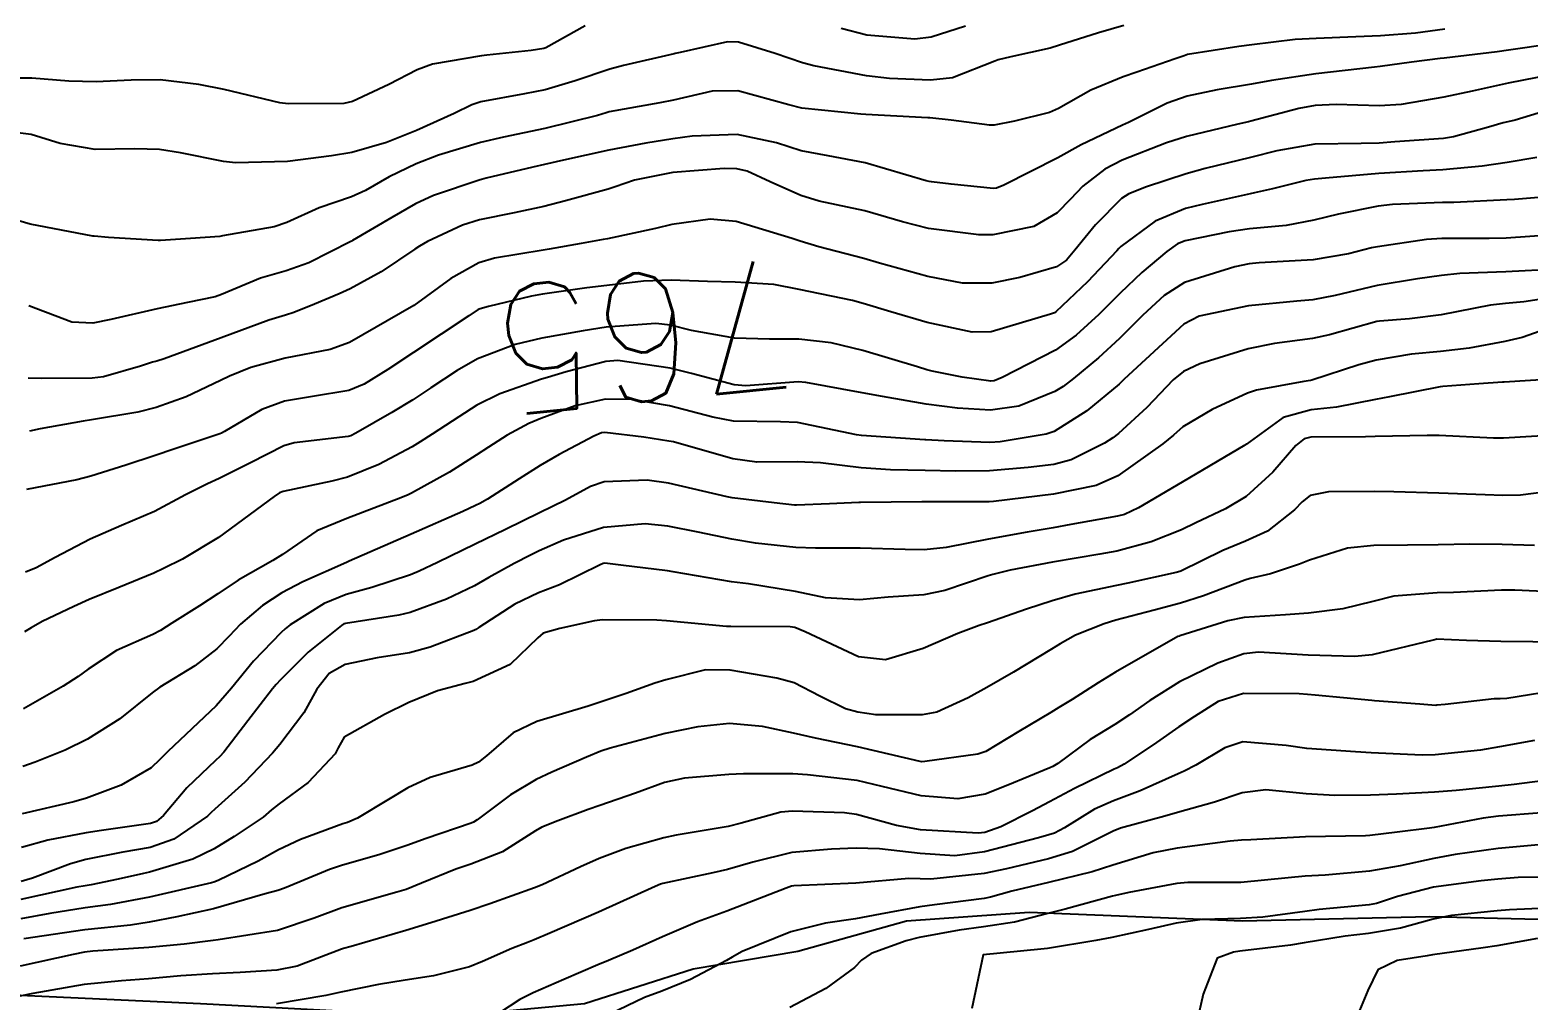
# Model space of a CAD drawing. Header units: metres. Extents: x 318500 to 325275, y 7408834 to 7428799.
# Drawn here: x 323389.13 to 323435.82, y 7421040.05 to 7421070.29 of the extents above; entities that cross this region are included whole.
import ezdxf
from ezdxf.enums import TextEntityAlignment as Align

# ---------------------------------------------------------------- set-up
doc = ezdxf.new("R2010")
doc.units = ezdxf.units.M
doc.header["$MEASUREMENT"] = 0
for name, color, linetype in [('Cotas', 45, 'Continuous'), ('Curvas de Nivel 1m', 11, 'Continuous'), ('Curvas de Nivel 5m', 15, 'Continuous'), ('Vias Primárias', 230, 'Continuous'), ('Vias Secundárias', 230, 'Continuous')]:
    doc.layers.add(name, color=color, linetype=linetype)
doc.styles.add('Style-STANDARD', font='STANDARD.shx')

msp = doc.modelspace()

# ---------------------------------------------------------------- linework, layer by layer
at = {"layer": 'Curvas de Nivel 1m', "flags": 128}
for points, elevation in [([(323406.432, 7421070.422), (323405.211, 7421069.736), (323405.152, 7421069.709), (323404.749, 7421069.655), (323403.37, 7421069.506), (323403.207, 7421069.488), (323401.676, 7421069.22), (323401.2, 7421069.045), (323400.32, 7421068.586), (323399.185, 7421068.062), (323398.918, 7421067.999), (323397.184, 7421067.984), (323396.922, 7421068.016), (323395.19, 7421068.432), (323394.396, 7421068.588), (323393.194, 7421068.735), (323392.288, 7421068.725), (323391.193, 7421068.671), (323390.341, 7421068.695), (323389.194, 7421068.79), (323388.281, 7421068.787)], 771), ([(323433.226, 7421070.31), (323432.316, 7421070.192), (323431.222, 7421070.103), (323430.457, 7421070.076), (323429.22, 7421070.026), (323428.567, 7421069.989), (323427.217, 7421069.829), (323426.803, 7421069.77), (323425.212, 7421069.521), (323425.105, 7421069.488), (323424.824, 7421069.386), (323423.631, 7421068.976), (323423.201, 7421068.825), (323422.199, 7421068.416), (323421.186, 7421067.84), (323420.904, 7421067.714), (323419.817, 7421067.45), (323419.179, 7421067.321), (323419.037, 7421067.32), (323417.841, 7421067.48), (323417.181, 7421067.547), (323417.12, 7421067.552), (323415.182, 7421067.654), (323415.03, 7421067.664), (323413.185, 7421067.849), (323412.78, 7421067.952), (323411.192, 7421068.396), (323410.39, 7421068.38), (323409.188, 7421068.107), (323408.763, 7421068.02), (323407.182, 7421067.734), (323407.093, 7421067.71), (323406.816, 7421067.625), (323405.176, 7421067.216), (323403.888, 7421066.947), (323403.171, 7421066.783), (323401.86, 7421066.383), (323401.164, 7421066.118), (323400.329, 7421065.712), (323399.591, 7421065.286), (323399.15, 7421065.09), (323398.142, 7421064.743), (323397.138, 7421064.286), (323396.74, 7421064.152), (323395.131, 7421063.869), (323395.055, 7421063.858), (323394.139, 7421063.795), (323393.205, 7421063.733), (323393.129, 7421063.733), (323391.58, 7421063.826), (323391.13, 7421063.862), (323391.096, 7421063.865), (323389.136, 7421064.235), (323388.61, 7421064.396)], 769), ([(323418.287, 7421070.411), (323417.219, 7421070.069), (323416.712, 7421070.001), (323415.219, 7421070.128), (323414.413, 7421070.332)], 771), ([(323436.586, 7421069.863), (323435.216, 7421069.657), (323434.856, 7421069.613), (323433.212, 7421069.415), (323433.087, 7421069.396), (323432.194, 7421069.285), (323431.209, 7421069.152), (323431.037, 7421069.132), (323429.204, 7421068.928), (323427.827, 7421068.717), (323427.199, 7421068.604), (323426.136, 7421068.426), (323425.193, 7421068.223), (323424.574, 7421068.004), (323423.368, 7421067.407), (323423.179, 7421067.324), (323421.889, 7421066.707), (323421.169, 7421066.304), (323419.484, 7421065.455), (323419.259, 7421065.358), (323419.158, 7421065.344), (323417.844, 7421065.48), (323417.232, 7421065.56), (323417.161, 7421065.57), (323417.06, 7421065.592), (323415.166, 7421066.149), (323414.007, 7421066.366), (323413.17, 7421066.524), (323412.395, 7421066.775), (323411.175, 7421067.036), (323409.774, 7421066.984), (323409.173, 7421066.902), (323408.331, 7421066.762), (323407.169, 7421066.542), (323405.762, 7421066.237), (323405.164, 7421066.099), (323404.803, 7421066.014), (323403.347, 7421065.668), (323403.2, 7421065.629), (323403.159, 7421065.619), (323401.711, 7421065.132), (323401.148, 7421064.873), (323400.412, 7421064.44), (323399.18, 7421063.729), (323399.149, 7421063.71), (323399.13, 7421063.7), (323397.828, 7421063.034), (323397.116, 7421062.786), (323396.32, 7421062.554), (323395.104, 7421062.045), (323394.909, 7421061.977), (323394.042, 7421061.796), (323393.098, 7421061.603), (323391.655, 7421061.264), (323391.093, 7421061.148), (323390.44, 7421061.186), (323389.098, 7421061.688)], 768), ([(323436.957, 7421068.973), (323435.204, 7421068.627), (323434.079, 7421068.383), (323433.199, 7421068.191), (323431.87, 7421067.963), (323431.196, 7421067.927), (323429.838, 7421067.968), (323429.189, 7421067.937), (323428.68, 7421067.842), (323427.181, 7421067.447), (323427.104, 7421067.428), (323426.775, 7421067.356), (323425.176, 7421066.974), (323424.557, 7421066.773), (323423.168, 7421066.231), (323422.631, 7421065.95), (323421.946, 7421065.422), (323421.56, 7421065.02), (323421.147, 7421064.592), (323420.414, 7421064.168), (323419.137, 7421063.907), (323418.701, 7421063.902), (323417.139, 7421064.107), (323416.328, 7421064.312), (323415.147, 7421064.649), (323413.733, 7421064.95), (323413.154, 7421065.126), (323412.206, 7421065.554), (323411.487, 7421065.889), (323411.164, 7421065.965), (323410.769, 7421065.969), (323409.163, 7421065.85), (323407.972, 7421065.608), (323407.374, 7421065.4), (323407.156, 7421065.327), (323405.827, 7421064.963), (323405.147, 7421064.793), (323404.218, 7421064.586), (323403.14, 7421064.369), (323402.611, 7421064.204), (323401.517, 7421063.694), (323401.272, 7421063.554), (323401.126, 7421063.457), (323400.083, 7421062.748), (323399.107, 7421062.219), (323398.771, 7421062.068), (323398.005, 7421061.741), (323397.361, 7421061.484), (323397.097, 7421061.402), (323396.581, 7421061.244), (323395.089, 7421060.69), (323393.313, 7421060.037), (323393.082, 7421059.971), (323392.955, 7421059.937), (323392.582, 7421059.815), (323391.423, 7421059.478), (323391.074, 7421059.436), (323389.505, 7421059.422), (323389.074, 7421059.436)], 767), ([(323437.198, 7421068.021), (323435.42, 7421067.474), (323435.192, 7421067.43), (323435.047, 7421067.396), (323434.588, 7421067.256), (323433.493, 7421066.959), (323433.185, 7421066.911), (323431.672, 7421066.803), (323431.182, 7421066.766), (323430.624, 7421066.75), (323429.174, 7421066.73), (323427.993, 7421066.521), (323427.17, 7421066.311), (323425.763, 7421065.968), (323425.164, 7421065.802), (323423.928, 7421065.398), (323423.379, 7421065.185), (323423.154, 7421065.035), (323422.341, 7421064.219), (323421.699, 7421063.424), (323421.432, 7421063.12), (323421.122, 7421062.912), (323419.986, 7421062.578), (323419.114, 7421062.396), (323418.191, 7421062.396), (323417.117, 7421062.607), (323415.605, 7421063.023), (323415.125, 7421063.163), (323413.714, 7421063.531), (323413.132, 7421063.704), (323412.889, 7421063.789), (323411.141, 7421064.324), (323410.327, 7421064.393), (323409.139, 7421064.222), (323408.632, 7421064.103), (323407.132, 7421063.782), (323406.997, 7421063.757), (323406.316, 7421063.632), (323405.316, 7421063.458), (323405.127, 7421063.43), (323403.61, 7421063.178), (323403.12, 7421063.029), (323402.249, 7421062.547), (323401.1, 7421061.7), (323399.088, 7421060.55), (323398.487, 7421060.335), (323397.083, 7421060.057), (323396.019, 7421059.766), (323395.352, 7421059.5), (323395.074, 7421059.362), (323394.006, 7421058.856), (323393.061, 7421058.525), (323392.493, 7421058.381), (323391.055, 7421058.137), (323390.79, 7421058.098), (323389.448, 7421057.854), (323389.123, 7421057.785)], 766), ([(323437.159, 7421065.152), (323435.395, 7421065.007), (323435.156, 7421064.993), (323433.506, 7421064.915), (323433.155, 7421064.908), (323431.601, 7421064.846), (323431.152, 7421064.794), (323429.918, 7421064.549), (323429.145, 7421064.357), (323428.283, 7421064.198), (323427.141, 7421064.089), (323426.502, 7421063.997), (323425.135, 7421063.716), (323424.896, 7421063.621), (323424.568, 7421063.388), (323423.788, 7421062.732), (323423.11, 7421062.089), (323422.771, 7421061.747), (323422.44, 7421061.417), (323421.743, 7421060.774), (323421.089, 7421060.31), (323419.431, 7421059.455), (323419.185, 7421059.352), (323419.078, 7421059.34), (323418.187, 7421059.473), (323417.252, 7421059.657), (323417.082, 7421059.699), (323416.79, 7421059.786), (323415.088, 7421060.304), (323414.104, 7421060.539), (323413.091, 7421060.651), (323412.185, 7421060.648), (323411.091, 7421060.687), (323409.751, 7421060.926), (323409.095, 7421061.089), (323408.64, 7421061.142), (323407.094, 7421061.026), (323406.373, 7421060.911), (323405.09, 7421060.684), (323404.256, 7421060.49), (323403.084, 7421060.045), (323402.445, 7421059.68), (323401.631, 7421059.132), (323401.066, 7421058.764), (323400.407, 7421058.363), (323399.293, 7421057.726), (323399.136, 7421057.641), (323399.048, 7421057.615), (323397.368, 7421057.424), (323397.044, 7421057.332), (323396.002, 7421056.799), (323395.028, 7421056.306), (323394.666, 7421056.145), (323393.983, 7421055.796), (323393.015, 7421055.282), (323391.989, 7421054.841), (323391.006, 7421054.42), (323389.923, 7421053.846), (323389.329, 7421053.521), (323388.993, 7421053.391)], 764), ([(323436.472, 7421063.898), (323435.138, 7421063.802), (323434.607, 7421063.786), (323433.138, 7421063.786), (323432.655, 7421063.76), (323431.134, 7421063.536), (323430.939, 7421063.497), (323430.224, 7421063.314), (323429.128, 7421063.123), (323427.442, 7421063.031), (323427.127, 7421063.005), (323426.679, 7421062.912), (323425.116, 7421062.418), (323424.484, 7421062.015), (323423.821, 7421061.399), (323423.093, 7421060.676), (323422.434, 7421060.069), (323421.65, 7421059.424), (323421.329, 7421059.174), (323421.074, 7421059.018), (323419.948, 7421058.566), (323419.065, 7421058.442), (323418.041, 7421058.5), (323417.067, 7421058.629), (323415.706, 7421058.868), (323415.072, 7421058.978), (323413.313, 7421059.3), (323413.077, 7421059.32), (323411.44, 7421059.2), (323411.075, 7421059.227), (323409.748, 7421059.583), (323409.082, 7421059.752), (323407.455, 7421059.986), (323407.083, 7421059.956), (323405.847, 7421059.639), (323405.264, 7421059.46), (323405.076, 7421059.403), (323403.778, 7421058.954), (323403.064, 7421058.594), (323402.503, 7421058.233), (323401.67, 7421057.691), (323401.293, 7421057.449), (323401.044, 7421057.302), (323400.005, 7421056.746), (323399.029, 7421056.347), (323398.539, 7421056.224), (323397.022, 7421055.905), (323396.912, 7421055.861), (323396.741, 7421055.754), (323395.007, 7421054.467), (323393.891, 7421053.797), (323393.297, 7421053.504), (323392.993, 7421053.358), (323391.899, 7421052.908), (323390.981, 7421052.538), (323390.497, 7421052.317), (323389.517, 7421051.852), (323389.167, 7421051.657), (323388.965, 7421051.533)], 763), ([(323436.74, 7421062.839), (323435.125, 7421062.755), (323433.691, 7421062.697), (323433.124, 7421062.637), (323432.373, 7421062.532), (323431.12, 7421062.324), (323429.815, 7421062.017), (323429.115, 7421061.878), (323428.617, 7421061.833), (323427.113, 7421061.688), (323425.567, 7421061.373), (323425.097, 7421061.121), (323423.235, 7421059.408), (323423.157, 7421059.33), (323423.078, 7421059.255), (323422.066, 7421058.419), (323421.055, 7421057.774), (323420.8, 7421057.687), (323419.367, 7421057.455), (323419.05, 7421057.437), (323417.621, 7421057.481), (323417.05, 7421057.515), (323417.026, 7421057.515), (323415.052, 7421057.65), (323414.889, 7421057.676), (323413.058, 7421058.051), (323412.525, 7421058.081), (323411.058, 7421058.102), (323410.41, 7421058.226), (323409.065, 7421058.575), (323407.899, 7421058.777), (323407.068, 7421058.787), (323406.122, 7421058.577), (323405.058, 7421058.184), (323404.684, 7421058.025), (323404.008, 7421057.66), (323403.419, 7421057.291), (323403.041, 7421057.037), (323402.21, 7421056.505), (323401.022, 7421055.856), (323400.919, 7421055.804), (323400.696, 7421055.705), (323399.013, 7421055.065), (323398.074, 7421054.674), (323397.002, 7421053.941), (323396.707, 7421053.754), (323395.624, 7421053.137), (323394.984, 7421052.711), (323394.421, 7421052.346), (323393.556, 7421051.801), (323393.201, 7421051.572), (323392.965, 7421051.453), (323391.832, 7421050.946), (323390.948, 7421050.371), (323390.64, 7421050.139), (323390.17, 7421049.842), (323388.933, 7421049.134)], 762), ([(323437.118, 7421062.03), (323435.689, 7421061.814), (323435.115, 7421061.765), (323434.654, 7421061.715), (323433.111, 7421061.411), (323432.131, 7421061.285), (323431.194, 7421061.213), (323431.109, 7421061.201), (323429.637, 7421060.787), (323429.1, 7421060.671), (323427.919, 7421060.521), (323427.095, 7421060.351), (323425.597, 7421059.882), (323425.083, 7421059.649), (323424.762, 7421059.385), (323423.938, 7421058.525), (323423.055, 7421057.714), (323422.884, 7421057.581), (323422.623, 7421057.414), (323421.58, 7421056.889), (323421.043, 7421056.749), (323420.247, 7421056.65), (323419.036, 7421056.549), (323417.978, 7421056.534), (323417.036, 7421056.558), (323415.955, 7421056.582), (323415.037, 7421056.646), (323413.774, 7421056.794), (323413.039, 7421056.828), (323411.783, 7421056.815), (323411.04, 7421056.92), (323409.187, 7421057.449), (323409.048, 7421057.479), (323408.269, 7421057.602), (323407.052, 7421057.742), (323406.942, 7421057.731), (323406.707, 7421057.625), (323405.624, 7421057.058), (323405.036, 7421056.717), (323404.382, 7421056.304), (323403.395, 7421055.666), (323403.155, 7421055.532), (323403.018, 7421055.465), (323402.621, 7421055.281), (323401.009, 7421054.57), (323399.085, 7421053.729), (323399.023, 7421053.706), (323399, 7421053.697), (323397.642, 7421053.092), (323396.985, 7421052.745), (323396.381, 7421052.357), (323395.69, 7421051.769), (323395.343, 7421051.396), (323394.958, 7421050.997), (323394.266, 7421050.474), (323393.183, 7421049.806), (323392.938, 7421049.63), (323391.933, 7421048.816), (323390.924, 7421048.181), (323390.228, 7421047.84), (323389.298, 7421047.471), (323388.912, 7421047.331)], 761), ([(323436.882, 7421059.424), (323435.081, 7421059.309), (323435.023, 7421059.308), (323434.292, 7421059.258), (323433.169, 7421059.179), (323433.078, 7421059.165), (323431.508, 7421058.859), (323431.072, 7421058.772), (323429.853, 7421058.534), (323429.067, 7421058.449), (323428.187, 7421058.215), (323427.051, 7421057.385), (323427.029, 7421057.371), (323426.995, 7421057.351), (323425.038, 7421056.199), (323423.683, 7421055.4), (323423.241, 7421055.193), (323423.026, 7421055.133), (323421.575, 7421054.872), (323421.02, 7421054.777), (323420.212, 7421054.636), (323419.01, 7421054.42), (323417.691, 7421054.164), (323417.006, 7421054.09), (323416.407, 7421054.095), (323415.006, 7421054.139), (323413.618, 7421054.143), (323413.006, 7421054.16), (323411.745, 7421054.296), (323411.008, 7421054.415), (323409.954, 7421054.637), (323409.012, 7421054.823), (323408.305, 7421054.893), (323407.012, 7421054.784), (323405.756, 7421054.387), (323405.004, 7421054.051), (323404.732, 7421053.923), (323404.225, 7421053.658), (323403.435, 7421053.224), (323402.989, 7421052.967), (323402.115, 7421052.551), (323400.977, 7421052.136), (323400.628, 7421052.053), (323398.971, 7421051.796), (323398.919, 7421051.782), (323398.847, 7421051.731), (323397.804, 7421050.895), (323396.944, 7421050.039), (323396.806, 7421049.888), (323396.695, 7421049.754), (323395.922, 7421048.757), (323395.171, 7421047.776), (323395.053, 7421047.643), (323394.916, 7421047.522), (323394.024, 7421046.672), (323393.296, 7421045.804), (323393.075, 7421045.62), (323392.886, 7421045.562), (323391.364, 7421045.344), (323390.882, 7421045.271), (323389.686, 7421045.04), (323388.874, 7421044.808)], 759), ([(323436.627, 7421057.656), (323435.055, 7421057.564), (323434.74, 7421057.568), (323433.056, 7421057.653), (323432.677, 7421057.654), (323431.055, 7421057.615), (323430.753, 7421057.606), (323429.054, 7421057.594), (323428.841, 7421057.544), (323428.584, 7421057.335), (323427.872, 7421056.512), (323427.034, 7421055.754), (323426.396, 7421055.36), (323425.47, 7421054.926), (323425.02, 7421054.715), (323424.072, 7421054.336), (323423.01, 7421054.047), (323422.473, 7421053.951), (323421.004, 7421053.706), (323419.677, 7421053.45), (323419.139, 7421053.317), (323418.997, 7421053.273), (323417.647, 7421052.823), (323416.988, 7421052.688), (323415.878, 7421052.61), (323414.985, 7421052.532), (323413.922, 7421052.589), (323412.989, 7421052.79), (323411.526, 7421053.027), (323410.993, 7421053.094), (323409.179, 7421053.406), (323408.998, 7421053.437), (323407.546, 7421053.612), (323407.049, 7421053.668), (323407, 7421053.662), (323406.9, 7421053.621), (323405.634, 7421052.997), (323404.986, 7421052.749), (323404.243, 7421052.396), (323403.122, 7421051.668), (323403.032, 7421051.606), (323402.968, 7421051.568), (323401.602, 7421051.048), (323400.958, 7421050.876), (323399.951, 7421050.719), (323398.952, 7421050.516), (323398.454, 7421050.228), (323398.072, 7421049.739), (323397.667, 7421049.008), (323396.923, 7421048.016), (323396.69, 7421047.753), (323395.831, 7421046.842), (323394.893, 7421046.005), (323394.777, 7421045.897), (323394.661, 7421045.783), (323393.613, 7421045.065), (323392.875, 7421044.813), (323392.031, 7421044.66), (323390.869, 7421044.432), (323390.399, 7421044.305), (323389.208, 7421043.855), (323388.859, 7421043.752)], 758), ([(323437.038, 7421055.978), (323435.589, 7421055.795), (323435.035, 7421055.782), (323434.49, 7421055.801), (323433.036, 7421055.848), (323431.639, 7421055.894), (323431.036, 7421055.904), (323429.605, 7421055.891), (323429.035, 7421055.781), (323428.778, 7421055.587), (323428.538, 7421055.335), (323427.699, 7421054.664), (323427.015, 7421054.352), (323426.306, 7421054.065), (323425.001, 7421053.422), (323424.972, 7421053.409), (323424.854, 7421053.382), (323423.351, 7421053.048), (323422.993, 7421052.975), (323421.71, 7421052.702), (323420.986, 7421052.499), (323420.187, 7421052.236), (323418.975, 7421051.814), (323418.714, 7421051.724), (323418.051, 7421051.474), (323416.965, 7421051.007), (323415.8, 7421050.663), (323414.959, 7421050.753), (323413.296, 7421051.535), (323412.972, 7421051.666), (323412.823, 7421051.691), (323410.972, 7421051.694), (323410.844, 7421051.699), (323408.974, 7421051.876), (323408.672, 7421051.897), (323406.974, 7421051.906), (323406.728, 7421051.869), (323405.65, 7421051.64), (323405.125, 7421051.49), (323404.965, 7421051.348), (323404.101, 7421050.511), (323402.945, 7421049.982), (323402.698, 7421049.92), (323401.835, 7421049.687), (323400.936, 7421049.328), (323400.181, 7421048.959), (323398.925, 7421048.246), (323398.738, 7421047.916), (323398.641, 7421047.733), (323397.808, 7421046.839), (323396.896, 7421046.169), (323396.663, 7421045.984), (323396.396, 7421045.757), (323395.496, 7421045.155), (323394.875, 7421044.772), (323394.212, 7421044.447), (323392.863, 7421044.041), (323392.676, 7421043.999), (323391.877, 7421043.82), (323391.04, 7421043.647), (323390.858, 7421043.617), (323390.595, 7421043.572), (323388.853, 7421043.186)], 757), ([(323436.024, 7421054.226), (323435.015, 7421054.253), (323434.012, 7421054.263), (323433.015, 7421054.242), (323432.063, 7421054.235), (323431.014, 7421054.218), (323430.19, 7421054.134), (323429.007, 7421053.766), (323428.701, 7421053.636), (323427.793, 7421053.342), (323427.156, 7421053.191), (323426.997, 7421053.144), (323425.708, 7421052.651), (323424.986, 7421052.423), (323424.164, 7421052.211), (323422.977, 7421051.891), (323422.61, 7421051.78), (323421.716, 7421051.423), (323421.236, 7421051.158), (323420.966, 7421050.987), (323419.787, 7421050.276), (323418.953, 7421049.791), (323418.373, 7421049.469), (323417.397, 7421049.029), (323416.942, 7421048.939), (323415.49, 7421048.949), (323414.935, 7421049.023), (323414.552, 7421049.132), (323413.751, 7421049.528), (323412.946, 7421049.938), (323412.412, 7421050.084), (323410.951, 7421050.333), (323410.188, 7421050.342), (323408.947, 7421050.031), (323408.612, 7421049.928), (323407.716, 7421049.608), (323406.937, 7421049.347), (323406.528, 7421049.218), (323404.931, 7421048.739), (323404.197, 7421048.388), (323403.356, 7421047.666), (323403.113, 7421047.472), (323402.916, 7421047.379), (323401.61, 7421046.989), (323400.905, 7421046.671), (323400.302, 7421046.306), (323399.343, 7421045.723), (323399.027, 7421045.589), (323398.887, 7421045.546), (323397.566, 7421045.057), (323396.875, 7421044.734), (323396.242, 7421044.387), (323394.997, 7421043.778), (323394.86, 7421043.731), (323394.788, 7421043.71), (323392.855, 7421043.264), (323391.638, 7421043.037), (323390.851, 7421042.932), (323389.754, 7421042.751), (323388.847, 7421042.585)], 756), ([(323436.97, 7421051.205), (323434.97, 7421051.227), (323433.899, 7421051.261), (323432.97, 7421051.299), (323432.945, 7421051.295), (323432.861, 7421051.272), (323430.965, 7421050.81), (323430.423, 7421050.767), (323428.965, 7421050.809), (323427.417, 7421050.894), (323426.965, 7421050.845), (323426.157, 7421050.557), (323424.956, 7421049.973), (323424.03, 7421049.394), (323423.404, 7421048.942), (323422.939, 7421048.644), (323422.175, 7421048.174), (323421.164, 7421047.428), (323421.013, 7421047.334), (323420.918, 7421047.291), (323419.607, 7421046.752), (323418.905, 7421046.471), (323418.047, 7421046.329), (323416.904, 7421046.423), (323415.696, 7421046.715), (323414.911, 7421046.901), (323413.368, 7421047.078), (323412.913, 7421047.104), (323411.367, 7421047.11), (323410.913, 7421047.083), (323409.529, 7421046.965), (323408.909, 7421046.834), (323408.001, 7421046.506), (323406.898, 7421046.121), (323406.529, 7421045.992), (323405.586, 7421045.64), (323405.086, 7421045.448), (323404.885, 7421045.328), (323403.858, 7421044.678), (323402.869, 7421044.292), (323402.409, 7421044.135), (323401.339, 7421043.693), (323400.858, 7421043.502), (323400.568, 7421043.415), (323398.852, 7421042.927), (323397.985, 7421042.602), (323396.845, 7421042.22), (323394.993, 7421041.929), (323394.841, 7421041.911), (323393.938, 7421041.794), (323392.838, 7421041.69), (323391.09, 7421041.574), (323390.836, 7421041.546), (323390.479, 7421041.479), (323388.829, 7421041.11)], 754), ([(323436.955, 7421049.749), (323435.163, 7421049.458), (323434.952, 7421049.445), (323434.765, 7421049.438), (323433.234, 7421049.267), (323432.977, 7421049.242), (323432.95, 7421049.24), (323432.448, 7421049.278), (323431.033, 7421049.381), (323430.951, 7421049.389), (323429.186, 7421049.56), (323428.952, 7421049.576), (323428.691, 7421049.594), (323426.953, 7421049.611), (323426.167, 7421049.362), (323425.423, 7421048.892), (323424.938, 7421048.57), (323424.237, 7421048.084), (323423.236, 7421047.405), (323423.03, 7421047.296), (323422.918, 7421047.247), (323421.682, 7421046.649), (323420.902, 7421046.234), (323420.38, 7421045.955), (323419.387, 7421045.453), (323418.888, 7421045.279), (323418.679, 7421045.254), (323416.889, 7421045.363), (323416.137, 7421045.498), (323414.895, 7421045.835), (323414.519, 7421045.892), (323412.896, 7421045.946), (323412.529, 7421045.912), (323411.302, 7421045.564), (323410.888, 7421045.46), (323409.276, 7421045.195), (323408.883, 7421045.114), (323407.703, 7421044.783), (323406.873, 7421044.465), (323406.29, 7421044.208), (323405.096, 7421043.646), (323404.859, 7421043.55), (323403.463, 7421043.054), (323402.852, 7421042.849), (323401.623, 7421042.464), (323400.845, 7421042.217), (323399.141, 7421041.725), (323398.904, 7421041.664), (323398.839, 7421041.64), (323397.463, 7421041.111), (323396.828, 7421040.983), (323395.686, 7421040.909), (323394.826, 7421040.868), (323393.836, 7421040.806), (323392.824, 7421040.72), (323391.983, 7421040.658), (323390.821, 7421040.538), (323389.225, 7421040.263), (323388.815, 7421040.176)], 753), ([(323436.021, 7421048.147), (323434.93, 7421047.942), (323434.337, 7421047.848), (323432.926, 7421047.696), (323432.518, 7421047.685), (323430.927, 7421047.762), (323430.444, 7421047.79), (323428.928, 7421047.892), (323428.278, 7421047.989), (323426.931, 7421048.101), (323426.374, 7421047.912), (323425.465, 7421047.372), (323425.102, 7421047.192), (323424.916, 7421047.106), (323423.732, 7421046.574), (323422.903, 7421046.268), (323422.311, 7421046.003), (323421.375, 7421045.425), (323421.063, 7421045.254), (323420.888, 7421045.2), (323420.567, 7421045.115), (323418.882, 7421044.671), (323417.959, 7421044.552), (323416.881, 7421044.617), (323415.614, 7421044.771), (323414.883, 7421044.786), (323414.118, 7421044.757), (323412.881, 7421044.658), (323411.663, 7421044.349), (323410.868, 7421044.125), (323410.418, 7421044.024), (323408.861, 7421043.689), (323408.786, 7421043.666), (323408.617, 7421043.594), (323406.852, 7421042.795), (323405.339, 7421042.137), (323404.843, 7421041.932), (323404.643, 7421041.851), (323404.151, 7421041.657), (323403.241, 7421041.259), (323402.831, 7421041.088), (323401.71, 7421040.804), (323400.825, 7421040.674), (323400, 7421040.534), (323398.818, 7421040.297), (323398.355, 7421040.196), (323396.813, 7421039.934)], 752), ([(323436.916, 7421046.973), (323435.386, 7421046.77), (323434.912, 7421046.724), (323433.583, 7421046.59), (323432.909, 7421046.529), (323431.725, 7421046.471), (323430.907, 7421046.438), (323429.798, 7421046.426), (323428.907, 7421046.482), (323427.647, 7421046.604), (323426.907, 7421046.514), (323426.047, 7421046.219), (323424.898, 7421045.895), (323424.498, 7421045.784), (323423.117, 7421045.407), (323422.889, 7421045.317), (323421.62, 7421044.685), (323420.88, 7421044.453), (323419.569, 7421044.141), (323418.875, 7421043.997), (323417.205, 7421043.817), (323416.873, 7421043.828), (323416.523, 7421043.844), (323414.872, 7421043.701), (323412.941, 7421043.61), (323412.871, 7421043.6), (323412.698, 7421043.543), (323410.853, 7421042.826), (323409.935, 7421042.494), (323408.844, 7421042.023), (323407.919, 7421041.604), (323407.164, 7421041.286), (323406.833, 7421041.152), (323405.766, 7421040.696), (323404.819, 7421040.275), (323404.398, 7421040.072), (323403.771, 7421039.66)], 751), ([(323436.601, 7421044.938), (323434.885, 7421044.775), (323433.555, 7421044.592), (323432.882, 7421044.468), (323431.831, 7421044.237), (323430.878, 7421044.073), (323429.498, 7421043.942), (323428.876, 7421043.913), (323428.346, 7421043.864), (323426.874, 7421043.72), (323425.219, 7421043.72), (323424.873, 7421043.691), (323423.377, 7421043.402), (323422.961, 7421043.316), (323422.868, 7421043.289), (323421.397, 7421042.89), (323420.86, 7421042.747), (323419.815, 7421042.486), (323418.853, 7421042.335), (323418.092, 7421042.23), (323416.848, 7421042.001), (323416.437, 7421041.903), (323415.349, 7421041.505), (323415.047, 7421041.298), (323414.833, 7421041.066), (323413.936, 7421040.41), (323412.814, 7421039.825)], 749), ([(323436.877, 7421043.895), (323435.509, 7421043.874), (323434.876, 7421043.823), (323434.364, 7421043.766), (323432.873, 7421043.569), (323431.752, 7421043.287), (323431.096, 7421043.067), (323430.866, 7421043.025), (323429.312, 7421042.875), (323428.862, 7421042.817), (323427.561, 7421042.641), (323426.859, 7421042.592), (323425.664, 7421042.561), (323424.856, 7421042.45), (323423.992, 7421042.254), (323422.849, 7421042.004), (323422.356, 7421041.906), (323420.844, 7421041.666), (323420.64, 7421041.636), (323418.84, 7421041.46), (323418.49, 7421039.79)], 748), ([(323436.866, 7421042.942), (323435.244, 7421042.865), (323434.864, 7421042.837), (323433.434, 7421042.692), (323432.86, 7421042.576), (323431.844, 7421042.297), (323430.852, 7421042.128), (323430.121, 7421042.041), (323428.848, 7421041.834), (323428.415, 7421041.766), (323426.843, 7421041.576), (323426.646, 7421041.55), (323426.131, 7421041.361), (323425.694, 7421040.238), (323425.497, 7421039.37)], 747), ([(323436.114, 7421041.969), (323434.847, 7421041.747), (323434.422, 7421041.678), (323432.843, 7421041.46), (323432.679, 7421041.436), (323431.745, 7421041.286), (323431.137, 7421040.994), (323430.826, 7421040.353), (323430.519, 7421039.6)], 746)]:
    msp.add_lwpolyline(points, dxfattribs=dict(at, elevation=elevation))
at = {"layer": 'Curvas de Nivel 5m', "flags": 128}
for points, elevation in [([(323423.225, 7421070.434), (323422.435, 7421070.205), (323421.216, 7421069.813), (323420.924, 7421069.725), (323419.703, 7421069.453), (323419.305, 7421069.362), (323419.208, 7421069.322), (323417.885, 7421068.795), (323417.199, 7421068.73), (323415.92, 7421068.782), (323415.2, 7421068.858), (323413.562, 7421069.177), (323413.206, 7421069.262), (323412.356, 7421069.553), (323411.215, 7421069.913), (323410.868, 7421069.921), (323409.4, 7421069.588), (323409.243, 7421069.556), (323409.209, 7421069.545), (323407.632, 7421069.186), (323407.202, 7421069.07), (323406.129, 7421068.704), (323405.192, 7421068.427), (323404.55, 7421068.296), (323403.186, 7421068.047), (323402.905, 7421067.954), (323402.349, 7421067.682), (323401.175, 7421067.16), (323400.241, 7421066.784), (323399.167, 7421066.474), (323398.532, 7421066.371), (323397.164, 7421066.194), (323395.535, 7421066.146), (323395.164, 7421066.19), (323393.825, 7421066.459), (323393.168, 7421066.563), (323392.403, 7421066.582), (323391.167, 7421066.565), (323390.074, 7421066.751), (323389.172, 7421067.035), (323388.43, 7421067.129)], 770), ([(323436.097, 7421066.315), (323435.174, 7421066.164), (323434.388, 7421066.042), (323433.17, 7421065.93), (323432.548, 7421065.9), (323431.168, 7421065.814), (323429.509, 7421065.668), (323429.163, 7421065.637), (323428.9, 7421065.595), (323427.861, 7421065.343), (323427.293, 7421065.213), (323427.158, 7421065.184), (323425.669, 7421064.855), (323425.15, 7421064.728), (323424.204, 7421064.335), (323423.132, 7421063.545), (323423.065, 7421063.477), (323423.006, 7421063.411), (323422.091, 7421062.445), (323421.101, 7421061.5), (323421.059, 7421061.472), (323420.94, 7421061.432), (323419.094, 7421060.879), (323418.493, 7421060.868), (323417.097, 7421061.176), (323415.96, 7421061.501), (323415.104, 7421061.766), (323414.767, 7421061.854), (323413.11, 7421062.2), (323412.312, 7421062.352), (323411.113, 7421062.43), (323410.244, 7421062.448), (323409.114, 7421062.497), (323408.256, 7421062.459), (323407.111, 7421062.329), (323406.489, 7421062.249), (323405.106, 7421062.059), (323404.764, 7421061.994), (323403.426, 7421061.667), (323403.167, 7421061.602), (323403.099, 7421061.573), (323402.807, 7421061.385), (323401.085, 7421060.235), (323400.289, 7421059.712), (323399.548, 7421059.248), (323399.07, 7421059.05), (323397.943, 7421058.865), (323397.065, 7421058.724), (323396.36, 7421058.461), (323395.195, 7421057.778), (323395.105, 7421057.724), (323395.049, 7421057.7), (323393.617, 7421057.225), (323393.038, 7421057.023), (323392.123, 7421056.729), (323391.028, 7421056.379), (323390.597, 7421056.266), (323389.022, 7421055.968)], 765), ([(323437.11, 7421061.22), (323435.638, 7421060.706), (323435.1, 7421060.577), (323433.986, 7421060.372), (323433.095, 7421060.27), (323432.189, 7421060.188), (323431.09, 7421059.997), (323430.546, 7421059.851), (323429.081, 7421059.374), (323429.046, 7421059.364), (323428.833, 7421059.332), (323427.357, 7421059.066), (323427.074, 7421058.975), (323425.973, 7421058.46), (323425.058, 7421057.919), (323424.772, 7421057.666), (323424.441, 7421057.389), (323423.04, 7421056.398), (323422.366, 7421056.087), (323421.034, 7421055.819), (323419.161, 7421055.596), (323419.022, 7421055.587), (323418.901, 7421055.583), (323417.021, 7421055.579), (323416.932, 7421055.58), (323415.021, 7421055.566), (323414.965, 7421055.566), (323414.046, 7421055.525), (323413.019, 7421055.478), (323412.958, 7421055.479), (323412.33, 7421055.55), (323411.022, 7421055.703), (323410.859, 7421055.735), (323409.029, 7421056.163), (323408.373, 7421056.257), (323407.029, 7421056.205), (323406.597, 7421056.056), (323405.825, 7421055.638), (323405.016, 7421055.245), (323403.949, 7421054.722), (323403.006, 7421054.259), (323401.834, 7421053.687), (323401.266, 7421053.426), (323400.994, 7421053.312), (323399.792, 7421052.913), (323398.985, 7421052.698), (323398.298, 7421052.419), (323397.244, 7421051.747), (323397.091, 7421051.626), (323396.966, 7421051.511), (323396.101, 7421050.614), (323395.412, 7421049.773), (323394.934, 7421049.22), (323393.425, 7421047.802), (323393.175, 7421047.547), (323392.912, 7421047.294), (323391.976, 7421046.747), (323390.898, 7421046.351), (323390.495, 7421046.237), (323388.89, 7421045.86)], 760), ([(323436.993, 7421052.762), (323435.411, 7421052.826), (323434.994, 7421052.831), (323433.498, 7421052.759), (323432.992, 7421052.745), (323431.642, 7421052.638), (323430.988, 7421052.481), (323430.046, 7421052.252), (323428.982, 7421052.116), (323428.258, 7421052.06), (323426.979, 7421051.975), (323426.466, 7421051.87), (323424.97, 7421051.403), (323424.954, 7421051.396), (323424.91, 7421051.381), (323422.959, 7421050.272), (323422.427, 7421049.944), (323421.616, 7421049.423), (323421.203, 7421049.17), (323420.944, 7421049.013), (323419.951, 7421048.429), (323418.925, 7421047.805), (323418.674, 7421047.713), (323417.019, 7421047.489), (323416.93, 7421047.479), (323416.881, 7421047.49), (323414.924, 7421047.943), (323413.611, 7421048.214), (323412.928, 7421048.375), (323411.96, 7421048.585), (323410.931, 7421048.675), (323409.944, 7421048.566), (323408.928, 7421048.358), (323407.213, 7421047.906), (323406.922, 7421047.807), (323406.478, 7421047.627), (323405.402, 7421047.153), (323404.909, 7421046.928), (323404.106, 7421046.454), (323403.065, 7421045.668), (323402.96, 7421045.598), (323402.888, 7421045.566), (323401.483, 7421045.089), (323400.878, 7421044.868), (323400.007, 7421044.579), (323398.868, 7421044.259), (323398.473, 7421044.127), (323397.541, 7421043.743), (323397.065, 7421043.541), (323396.857, 7421043.473), (323396.466, 7421043.366), (323394.851, 7421042.896), (323393.705, 7421042.653), (323392.847, 7421042.482), (323392.269, 7421042.393), (323390.844, 7421042.246), (323388.944, 7421041.962)], 755), ([(323436.236, 7421045.894), (323434.898, 7421045.783), (323434.426, 7421045.726), (323432.892, 7421045.434), (323432.751, 7421045.413), (323431.745, 7421045.287), (323430.889, 7421045.178), (323430.758, 7421045.171), (323428.888, 7421045.146), (323427.183, 7421045.051), (323426.887, 7421045.035), (323426.537, 7421045.006), (323424.884, 7421044.79), (323424.137, 7421044.645), (323422.879, 7421044.261), (323422.241, 7421044.052), (323420.873, 7421043.716), (323419.735, 7421043.447), (323419.067, 7421043.257), (323418.866, 7421043.219), (323417.323, 7421043.023), (323416.862, 7421042.956), (323415.634, 7421042.727), (323414.856, 7421042.587), (323413.927, 7421042.451), (323412.85, 7421042.184), (323411.334, 7421041.563), (323411.013, 7421041.392), (323410.836, 7421041.287), (323409.716, 7421040.691), (323408.821, 7421040.332), (323408.283, 7421040.133), (323407.2, 7421039.614)], 750)]:
    msp.add_lwpolyline(points, dxfattribs=dict(at, elevation=elevation))
at = {"layer": 'Vias Primárias'}
for points in [[(323715.644, 7420145.548, 0), (323709.04, 7420132.939)], [(323831.088, 7420001.787, 0), (323833.844, 7420008.443, 0.220888)], [(323205.069, 7420933.766, 0), (323207.298, 7420931.929, 0.020742), (323210.311, 7420929.649), (323213.335, 7420928.865), (323214.564, 7420929.479), (323216.061, 7420926.782), (323213.869, 7420925.313), (323213.871, 7420924.556), (323218.068, 7420917.639), (323222.108, 7420910.972), (323227.38, 7420903.131), (323230.217, 7420898.982, 0.38291), (323236.446, 7420897.46), (323249.502, 7420903.926), (323257.59, 7420907.836)]]:
    msp.add_lwpolyline(points, format="xyb", dxfattribs=at)
at = {"layer": 'Vias Secundárias'}
msp.add_lwpolyline([(323443.749, 7421042.379), (323432.758, 7421042.65), (323426.922, 7421042.514), (323420.273, 7421042.786), (323416.454, 7421042.514), (323413.061, 7421041.565), (323409.805, 7421041.022), (323406.412, 7421039.937), (323402.07, 7421039.53), (323394.446, 7421039.936), (323388.611, 7421040.208), (323383.59, 7421040.615), (323377.619, 7421040.208), (323362.942, 7421038.985), (323355.343, 7421038.442)], dxfattribs=at)

# ---------------------------------------------------------------- texts
at = {"layer": 'Cotas', "style": 'Style-STANDARD'}
msp.add_text('765', height=4, rotation=185.8038, dxfattribs=at).set_placement((323408.302, 7421060.723, 765), align=Align.MIDDLE_CENTER)

doc.saveas('drawing.dxf')
